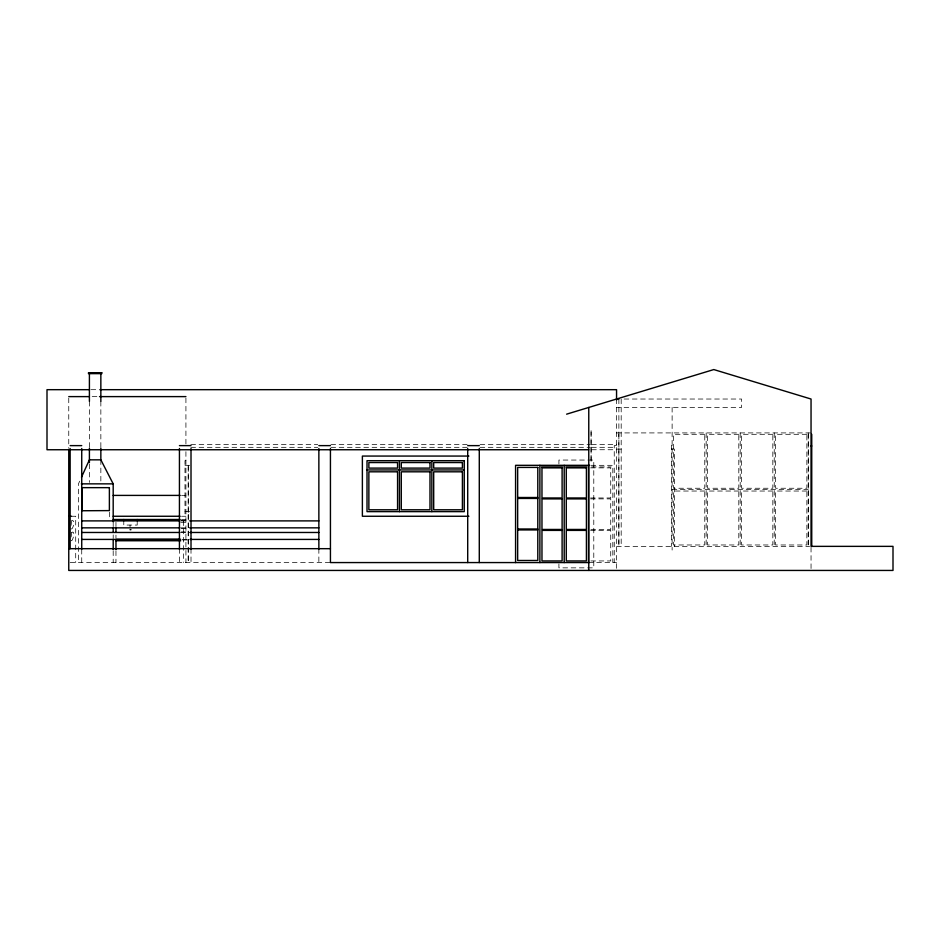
<?xml version="1.0" encoding="UTF-8"?>
<svg xmlns="http://www.w3.org/2000/svg" width="940" height="940" viewBox="0 0 940 940"><rect width="100%" height="100%" fill="white"/><g stroke="black" fill="none" stroke-linecap="round" stroke-linejoin="round"><path stroke-width="0.7" stroke-dasharray="4.7 3.53" d="M79.677 481.186L78.455 483.853L78.455 562.567M91.039 389.677L98.383 389.677M92.191 396.61L98.054 396.61M624.125 399.03L741.578 399.03L741.578 407.443L616.558 407.443M591.084 431.989L591.084 461.622M616.558 432.917L811.044 432.917M618.873 434.304L618.873 488.248M808.259 434.304L808.259 488.248M190.867 444.538L317.744 444.538M330.927 444.538L467.156 444.538M480.046 444.538L590.191 444.538M591.601 444.538L616.558 444.538M672.124 445.419L671.43 445.419L671.43 546.363M616.558 445.619L614.243 445.619L614.243 562.567M190.867 447.322L317.744 447.322M330.927 447.322L467.156 447.322M480.046 447.322L590.191 447.322M591.601 447.322L616.558 447.322M616.558 449.12L621.187 449.12M671.43 449.12L674.438 449.12L674.438 546.363M591.601 449.743L616.558 449.743M185.92 460.694L184.992 460.694L184.992 516.26M184.992 465.324L189.621 465.324M591.048 465.324L612.821 465.324L612.821 562.567M188.235 466.722L188.235 513.252M591.53 466.945L611.2 466.945M590.59 467.873L610.73 467.873L610.73 497.977L590.59 497.977M672.124 489.634L808.259 489.634M618.873 491.032L618.873 544.977M808.259 491.032L808.259 544.977M181.549 495.404L185.92 495.404M590.59 498.893L610.73 498.893L610.73 529.455L590.59 529.455M184.992 511.63L189.621 511.63M188.235 514.638L188.235 560.722M71.546 516.26L75.705 516.26L75.705 562.567M181.549 516.26L185.92 516.26M181.549 519.503L185.92 519.503M181.267 520.313L188.588 520.313M180.727 520.889L189.563 520.889M180.727 522.288L185.92 522.288M180.88 527.845L191.008 527.845M181.267 528.421L188.588 528.421M590.59 530.383L610.73 530.383L610.73 560.945L590.59 560.945M181.267 531.887L188.588 531.887M180.88 532.475L189.563 532.475M182.325 539.419L191.008 539.419M182.724 539.995L188.588 539.995M616.558 546.363L809.575 546.363M70.148 562.567L330.434 562.567M588.511 562.567L616.558 562.567M811.044 547.362L811.044 569.029M808.259 432.917L808.259 546.363M774.231 432.917L774.231 546.363M740.191 432.917L740.191 546.363M706.163 432.917L706.163 546.363M672.124 407.443L672.124 550.064M621.187 399.03L621.187 546.363M618.873 399.03L618.873 546.363M616.558 399.03L616.558 570.439M591.084 430.602L591.084 463.009M558.912 464.007L558.912 460.048L593.786 460.048L593.786 567.854L558.912 567.854L558.912 563.894M318.86 548.678L318.86 562.567M191.008 548.678L191.008 562.567M188.235 465.324L188.235 562.567M185.92 398.066L185.92 444.538M185.92 451.694L185.92 562.567M183.606 520.889L183.606 562.567M179.434 548.678L179.434 562.567M137.205 522.288L137.205 525.061L123.786 525.061L123.786 522.288M130.037 525.061L130.037 527.375M115.961 522.288L115.961 526.6M115.961 535.095L115.961 538.115M115.961 550.934L115.961 562.567M113.188 522.288L113.188 526.6M113.188 534.872L113.188 538.115M113.188 550.911L113.188 562.567M109.381 512.077L109.381 519.409M100.85 401.404L100.85 448.157M100.85 459.836L100.85 482.431M89.406 401.404L89.406 448.157M89.406 464.078L89.406 482.431M81.733 549.407L81.733 562.567M68.761 398.066L68.761 447.734M71.793 520.748C68.126 539.76 77.938 519.82 71.851 520.607M71.793 532.322C68.373 552.567 77.691 529.749 71.793 532.322M704.765 434.304L673.51 434.304L673.51 488.248L704.765 488.248L704.765 434.304M738.805 434.304L707.55 434.304L707.55 488.248L738.805 488.248L738.805 434.304M772.833 434.304L741.578 434.304L741.578 488.248L772.833 488.248L772.833 434.304M806.873 434.304L775.618 434.304L775.618 488.248L806.873 488.248L806.873 434.304M704.765 491.032L673.51 491.032L673.51 544.977L704.765 544.977L704.765 491.032M738.805 491.032L707.55 491.032L707.55 544.977L738.805 544.977L738.805 491.032M772.833 491.032L741.578 491.032L741.578 544.977L772.833 544.977L772.833 491.032M806.873 491.032L775.618 491.032L775.618 544.977L806.873 544.977L806.873 491.032"/><path stroke-width="1.41" d="M81.498 477.179L89.406 459.836L100.85 459.836L113.188 483.853L113.188 521.747M566.62 414.164L713.801 369.561L811.044 399.03L811.044 546.363L893 546.363L893 570.439L68.761 570.439L68.761 449.144M89.57 389.677L47 389.677L47 449.743L588.663 449.743M99.84 389.677L616.558 389.677L616.558 400.052M68.761 396.61L89.265 396.61M99.511 396.61L185.92 396.61M616.558 399.03L618.873 399.03M70.148 445.619L81.733 445.619M179.434 445.619L191.008 445.619M318.86 445.619L330.434 445.619M467.709 445.619L479.282 445.619M811.044 445.995L811.737 445.995M468.884 456.065L362.382 456.065L362.382 516.26L468.884 516.26M589.591 465.324L515.578 465.324L515.578 562.567M541.511 466.945L562.578 466.945M565.821 466.945L586.889 466.945M367.011 469.953L464.254 469.953M81.345 483.853L113.188 483.853M113.188 495.404L180.092 495.404M517.658 497.507L537.798 497.507M517.658 498.435L537.798 498.435M68.761 516.26L71.546 516.26M113.188 516.26L180.092 516.26M113.188 519.503L180.092 519.503M81.733 520.889L179.799 520.889M190.045 520.889L318.86 520.889M81.733 527.845L179.799 527.845M190.045 527.845L318.86 527.845M517.658 528.997L537.798 528.997M130.049 529.69L130.942 529.69M517.658 529.925L537.798 529.925M81.733 532.475L179.799 532.475M190.045 532.475L318.86 532.475M180.727 539.36L115.961 539.36L115.961 549.618M81.733 539.419L179.799 539.419M190.045 539.419L318.86 539.419M115.961 540.747L180.727 540.747M68.761 548.678L330.434 548.678M589.298 562.567L330.434 562.567L330.434 448.521M811.737 434.292L811.737 546.363M588.769 407.443L588.769 570.439M588.511 465.324L588.511 562.567M564.2 465.324L564.2 562.567M539.889 465.324L539.889 562.567M479.282 448.533L479.282 562.567M467.709 448.533L467.709 562.567M431.848 460.694L431.848 511.63M399.43 460.694L399.43 511.63M318.86 448.521L318.86 549.407M191.008 448.521L191.008 549.407M179.434 448.521L179.434 549.407M137.205 519.503L137.205 520.889M123.786 519.503L123.786 520.889M115.961 527.998L115.961 532.357M113.188 527.587L113.188 532.357M113.188 539.243L113.188 549.618M100.85 373.638L100.85 401.404M100.85 448.157L100.85 459.836M89.406 373.638L89.406 401.404M89.406 448.157L89.406 462.668M81.733 448.521L81.733 549.407M70.148 448.521L70.148 548.678M101.767 372.722L88.478 372.722L88.478 373.638L101.767 373.638L101.767 372.722M464.254 460.694L367.011 460.694L367.011 511.63L464.254 511.63L464.254 460.694M397.573 462.551L368.868 462.551L368.868 468.108L397.573 468.108L397.573 462.551M429.991 462.551L401.286 462.551L401.286 468.108L429.991 468.108L429.991 462.551M462.41 462.551L433.693 462.551L433.693 468.108L462.41 468.108L462.41 462.551M537.798 467.415L517.658 467.415L517.658 560.487L537.798 560.487L537.798 467.415M562.108 467.873L541.969 467.873L541.969 497.977L562.108 497.977L562.108 467.873M586.419 467.873L566.279 467.873L566.279 497.977L586.419 497.977L586.419 467.873M397.573 471.81L368.868 471.81L368.868 509.786L397.573 509.786L397.573 471.81M429.991 471.81L401.286 471.81L401.286 509.786L429.991 509.786L429.991 471.81M462.41 471.81L433.693 471.81L433.693 509.786L462.41 509.786L462.41 471.81M109.381 487.649L82.25 487.649L82.25 510.749L109.381 510.608L109.381 487.649M562.108 498.893L541.969 498.893L541.969 529.455L562.108 529.455L562.108 498.893M586.419 498.893L566.279 498.893L566.279 529.455L586.419 529.455L586.419 498.893M562.108 530.383L541.969 530.383L541.969 560.945L562.108 560.945L562.108 530.383M586.419 530.383L566.279 530.383L566.279 560.945L586.419 560.945L586.419 530.383"/></g></svg>
